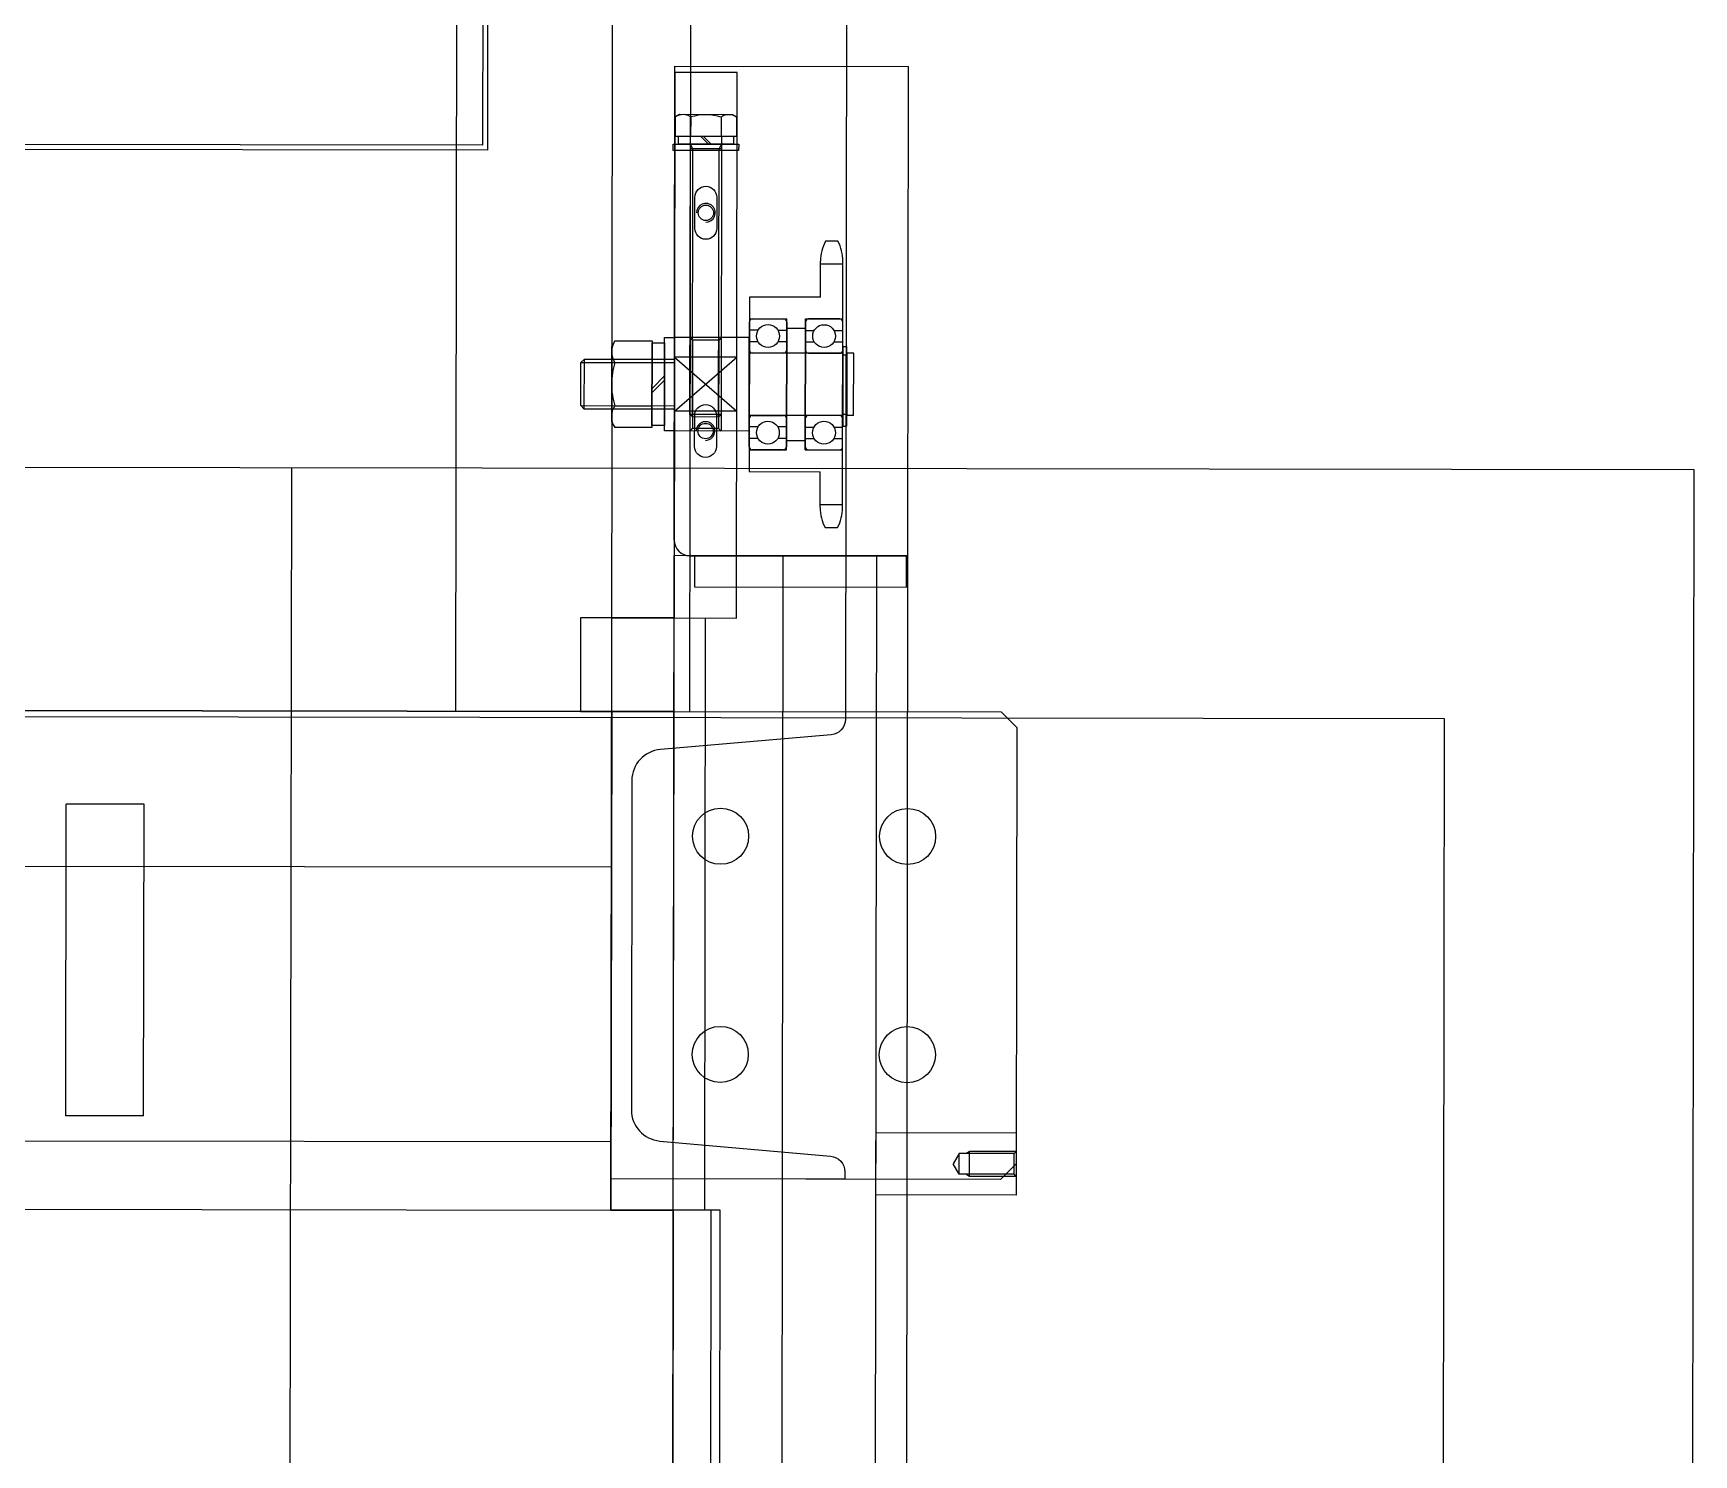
# Model space of a CAD drawing. Header units: millimetres. Extents: x 9 to 403, y 12 to 283.
# Drawn here: x 69.196 to 69.728, y 243.661 to 244.117 of the extents above; entities that cross this region are included whole.
import ezdxf

# ---------------------------------------------------------------- set-up
doc = ezdxf.new("R2010")
doc.units = ezdxf.units.MM
doc.layers.add('SITE_20200109$0$22', color=40, linetype='Continuous')

# ---------------------------------------------------------------- blocks, each defined once
blk = doc.blocks.new('SITE_20200109$0$A$C3D8971C')
at = {"color": 9, "linetype": 'Continuous'}
for p, q in [((1935, -220.5), (1935, -960.5)), ((1957, -220.5), (1957, -960.5)), ((2045, -960.5), (2045, -220.5)), ((2095, -960.5), (2095, -220.5)), ((2095, -220.5), (2095, -960.5)), ((2275, -920.5), (2275, -540.5)), ((2276.6, -918.9), (2276.6, -542.1)), ((1965, -810.51), (1965, -785.51)), ((1965, -785.51), (2065, -785.51)), ((2065, -810.51), (2065, -785.51)), ((1965, -810.51), (2065, -810.51)), ((2095, -910.5), (2565, -910.5)), ((2275, -920.5), (2366.52, -920.5)), ((2276.6, -918.9), (2366.52, -918.9)), ((2192, -951.58), (2193.08, -950.5)), ((2192, -980.5), (2192, -951.58)), ((2192, -951.58), (2208, -951.58)), ((2193.08, -950.5), (2206.92, -950.5)), ((2193.08, -950.5), (2193.08, -980.5)), ((2206.92, -950.5), (2208, -951.58)), ((2206.92, -950.5), (2206.92, -980.5)), ((2208, -951.58), (2208, -980.5)), ((2095, -960.5), (1935, -960.5)), ((2045, -960.5), (2095, -960.5)), ((2095, -960.5), (2565, -960.5)), ((2188, -960.3), (2186.14, -961.37)), ((2186.14, -973.3), (2186.14, -961.37)), ((2212, -960.3), (2188, -960.3)), ((2193.07, -961.37), (2193.07, -973.3)), ((2206.93, -961.37), (2206.93, -973.3)), ((2213.86, -961.37), (2212, -960.3)), ((2213.86, -961.37), (2213.86, -973.3)), ((2045, -967), (1995, -967)), ((2213.86, -973.3), (2186.14, -973.3)), ((2186.7, -973.3), (2213.3, -973.3)), ((2186.7, -977.3), (2186.7, -973.3)), ((2197.33, -973.3), (2201.33, -977.3)), ((2198.67, -973.3), (2202.67, -977.3)), ((2213.3, -973.3), (2213.3, -977.3)), ((2185, -977.3), (2215, -977.3)), ((2185, -980.5), (2185, -977.3)), ((2213.3, -977.3), (2186.7, -977.3)), ((2215, -977.3), (2215, -980.5)), ((2275, -1001), (2275, -980)), ((2275, -980), (2277, -980)), ((2277, -980), (2277, -1001)), ((-335, -980.5), (2145, -980.5)), ((1935, -980.5), (-305, -980.5)), ((1935, -992.5), (1935, -980.5)), ((1935, -995.5), (1935, -980.5)), ((2745, -985.5), (2095, -985.5)), ((2095, -985.5), (2095, -1035.5)), ((2145, -1055.5), (2145, -980.5)), ((2145, -985.5), (2145, -1055.5)), ((2150, -980.5), (2302, -980.5)), ((2215, -980.5), (2185, -980.5)), ((2185.81, -986.31), (2185, -985.5)), ((2215, -985.5), (2185, -985.5)), ((2189.5, -986.31), (2190.31, -985.5)), ((2190.31, -995.5), (2190.31, -985.5)), ((2190.31, -985.5), (2279.5, -985.5)), ((2191.33, -1000.5), (2191.33, -980.5)), ((2191.33, -980.5), (2208.67, -1000.5)), ((2208.67, -980.5), (2191.33, -1000.5)), ((2208.67, -1000.5), (2208.67, -980.5)), ((2215, -985.5), (2214.19, -986.31)), ((2275.5, -995.5), (2275.5, -985.5)), ((2275.5, -986.31), (2276.91, -985.5)), ((2277, -999.3), (2277, -981.7)), ((2277, -981.7), (2279.5, -981.7)), ((2279.5, -1000.32), (2279.5, -980.68)), ((2279.5, -980.68), (2285.74, -980.68)), ((2285.74, -985.59), (2279.5, -985.59)), ((2286.5, -982), (2285.74, -980.68)), ((2286.5, -999), (2286.5, -982)), ((2302, -980.5), (2302, -1055.5)), ((2145, -987), (2135, -987)), ((2135, -987), (2135, -1055)), ((2145, -1055), (2145, -987)), ((2185.81, -994.69), (2185.81, -986.31)), ((2214.19, -986.31), (2185.81, -986.31)), ((2189.5, -994.69), (2189.5, -986.31)), ((2189.5, -986.31), (2275.5, -986.31)), ((2214.19, -994.69), (2214.19, -986.31)), ((2279.5, -988.83), (2277, -991.33)), ((2279.5, -989.67), (2277, -992.17)), ((1935, -992.5), (-305, -992.5)), ((-145, -995.5), (1935, -995.5)), ((2185.81, -994.69), (2185, -995.5)), ((2215, -995.5), (2185, -995.5)), ((2214.19, -994.69), (2185.81, -994.69)), ((2190.31, -995.5), (2189.5, -994.69)), ((2189.5, -994.69), (2275.5, -994.69)), ((2279.5, -995.5), (2190.31, -995.5)), ((2215, -995.5), (2214.19, -994.69)), ((2275.5, -994.69), (2276.91, -995.5)), ((2285.74, -995.41), (2279.5, -995.41)), ((2277, -1001), (2275, -1001)), ((2279.5, -999.3), (2277, -999.3)), ((2285.74, -1000.32), (2279.5, -1000.32)), ((2285.74, -1000.32), (2286.5, -999)), ((2179, -1004.5), (2179, -1016.5)), ((2179, -1015.5), (2179, -1005.5)), ((2179, -1015.5), (2179, -1005.5)), ((2180, -1004.5), (2220, -1004.5)), ((2180, -1004.5), (2220, -1004.5)), ((2182.67, -1007.32), (2182.67, -1004.5)), ((2182.67, -1007.32), (2182.67, -1004.5)), ((2186.33, -1007.32), (2186.33, -1004.5)), ((2186.33, -1007.32), (2186.33, -1004.5)), ((2190, -1005.5), (2190, -1015.5)), ((2190, -1005.5), (2190, -1015.5)), ((2210, -1015.5), (2210, -1005.5)), ((2210, -1015.5), (2210, -1005.5)), ((2213.67, -1007.32), (2213.67, -1004.5)), ((2213.67, -1007.32), (2213.67, -1004.5)), ((2217.33, -1007.32), (2217.33, -1004.5)), ((2217.33, -1007.32), (2217.33, -1004.5)), ((2221, -1004.5), (2221, -1016.5)), ((2221, -1005.5), (2221, -1015.5)), ((2221, -1005.5), (2221, -1015.5)), ((-335, -1015.5), (2145, -1015.5)), ((2179, -1016.5), (2221, -1016.5)), ((2220, -1016.5), (2180, -1016.5)), ((2220, -1016.5), (2180, -1016.5)), ((2182, -1016.5), (2182, -1022.5)), ((2182.67, -1016.5), (2182.67, -1013.68)), ((2182.67, -1016.5), (2182.67, -1013.68)), ((2186.33, -1016.5), (2186.33, -1013.68)), ((2186.33, -1016.5), (2186.33, -1013.68)), ((2213.67, -1016.5), (2213.67, -1013.68)), ((2213.67, -1016.5), (2213.67, -1013.68)), ((2217.33, -1016.5), (2217.33, -1013.68)), ((2217.33, -1016.5), (2217.33, -1013.68)), ((2218, -1016.5), (2218, -1022.5)), ((2179, -1022.5), (2179, -1034.5)), ((2179, -1022.5), (2221, -1022.5)), ((2220, -1022.5), (2180, -1022.5)), ((2220, -1022.5), (2180, -1022.5)), ((2182.67, -1022.5), (2182.67, -1025.32)), ((2182.67, -1022.5), (2182.67, -1025.32)), ((2186.33, -1022.5), (2186.33, -1025.32)), ((2186.33, -1022.5), (2186.33, -1025.32)), ((2213.67, -1022.5), (2213.67, -1025.32)), ((2213.67, -1022.5), (2213.67, -1025.32)), ((2217.33, -1022.5), (2217.33, -1025.32)), ((2217.33, -1022.5), (2217.33, -1025.32)), ((2221, -1022.5), (2221, -1034.5)), ((2160.46, -1027.3), (2172, -1027.3)), ((2161.36, -1034.5), (2161.36, -1027.3)), ((2179, -1023.5), (2179, -1033.5)), ((2179, -1023.5), (2179, -1033.5)), ((2190, -1033.5), (2190, -1023.5)), ((2190, -1033.5), (2190, -1023.5)), ((2210, -1023.5), (2210, -1033.5)), ((2210, -1023.5), (2210, -1033.5)), ((2221, -1033.5), (2221, -1023.5)), ((2221, -1033.5), (2221, -1023.5)), ((2228, -1027.3), (2239.54, -1027.3)), ((2238.63, -1034.5), (2238.63, -1027.3)), ((2154.06, -1028.91), (2154.06, -1032.89)), ((2182.67, -1031.68), (2182.67, -1034.5)), ((2182.67, -1031.68), (2182.67, -1034.5)), ((2186.33, -1031.68), (2186.33, -1034.5)), ((2186.33, -1031.68), (2186.33, -1034.5)), ((2213.67, -1031.68), (2213.67, -1034.5)), ((2213.67, -1031.68), (2213.67, -1034.5)), ((2217.33, -1031.68), (2217.33, -1034.5)), ((2217.33, -1031.68), (2217.33, -1034.5)), ((2245.94, -1032.89), (2245.94, -1028.91)), ((2745, -1035.5), (2095, -1035.5)), ((2160.46, -1034.5), (2239.54, -1034.5)), ((2180, -1034.5), (2220, -1034.5)), ((2180, -1034.5), (2220, -1034.5)), ((2212.2, -1034.5), (2186.64, -1034.5)), ((2186.64, -1034.5), (2186.64, -1035.7)), ((2212.2, -1035.7), (2186.64, -1035.7)), ((2190.5, -1034.5), (2190.5, -1035.7)), ((2209.5, -1034.5), (2209.5, -1035.7)), ((2212.2, -1034.5), (2212.2, -1035.7)), ((-335, -1045.5), (2145, -1045.5)), ((-335, -1055.5), (2145, -1055.5)), ((2135, -1055), (2145, -1055)), ((2145, -1055.5), (2302, -1055.5)), ((1946.68, -1072.18), (1950, -1070.26)), ((1953.32, -1072.18), (1950, -1070.26)), ((1946, -1075.5), (1946.68, -1074.33)), ((1946, -1075.5), (1954, -1075.5)), ((1946, -1090.5), (1946, -1075.5)), ((1946.68, -1072.18), (1953.32, -1072.18)), ((1946.68, -1089.82), (1946.68, -1072.18)), ((1953.32, -1089.82), (1953.32, -1072.18)), ((1954, -1075.5), (1953.32, -1074.33)), ((1954, -1090.5), (1954, -1075.5)), ((1946, -1090.5), (1946.68, -1089.82)), ((1946.68, -1089.82), (1953.32, -1089.82)), ((1954, -1090.5), (1953.32, -1089.82))]:
    blk.add_line(p, q, dxfattribs=at)
at = {"color": 9, "linetype": 'ByBlock'}
for p, q in [((1945, -1085.5), (1945, -960.5)), ((1945, -960.5), (2095, -960.5)), ((2095, -960.5), (2095, -1085.5)), ((1945, -1085.5), (1950, -1090.5)), ((2090, -1090.5), (2095, -1085.5)), ((2090, -1090.5), (1950, -1090.5))]:
    blk.add_line(p, q, dxfattribs=at)
at = {"color": 9, "linetype": 'Continuous', "ltscale": 3}
for p, q in [((2185, -980.5), (2215, -980.5)), ((2185, -1004.5), (2185, -980.5)), ((2215, -1004.5), (2215, -980.5)), ((2191.33, -1000.5), (2208.67, -1000.5)), ((2185, -1004.5), (2215, -1004.5)), ((2190, -1034.5), (2190, -1004.5)), ((2210, -1034.5), (2210, -1004.5)), ((2210, -1034.5), (2190, -1034.5)), ((2190, -1038), (2190, -1035.85)), ((2210, -1035.85), (2190, -1035.85)), ((2190, -1038), (2210, -1038)), ((2190.5, -1034.5), (2190.5, -1035.85)), ((2209.5, -1034.5), (2209.5, -1035.85)), ((2210, -1038), (2210, -1035.85))]:
    blk.add_line(p, q, dxfattribs=at)
at = {"color": 9, "linetype": 'Continuous', "ltscale": 0.5}
for p, q in [((2228, -1004.5), (2172, -1004.5)), ((2172, -1004.5), (2172, -1027.3)), ((2228, -1027.3), (2228, -1004.5))]:
    blk.add_line(p, q, dxfattribs=at)
at = {"color": 9, "linetype": 'Continuous'}
for points in [[(2125, -950.5), (2095, -950.5), (2095, -980.5), (2125, -980.5)], [(1935, -960.5), (2125, -960.5), (2125, -990.5), (1935, -990.5)], [(1935, -960.5), (1935, -980.5), (2095, -980.5), (2095, -960.5)], [(2300, -980.5), (2125, -980.5), (2125, -1000.5), (2300, -1000.5)], [(1960, -1045.5), (1960, -1090.5), (1940, -1090.5), (1940, -1045.5)]]:
    blk.add_lwpolyline(points, close=True, dxfattribs=at)
blk.add_lwpolyline([(1957.2, -976.13), (1952.4, -1030.94, -0.388875), (1947.42, -1035.5), (1945, -1035.5), (1945, -960.5), (2095, -960.5), (2095, -1035.5), (2092.58, -1035.5, -0.388875), (2087.6, -1030.94), (2082.8, -976.13, 0.388875), (2072.84, -967), (1967.16, -967, 0.388875)], format="xyb", close=True, dxfattribs=at)
for points in [[(2180, -987), (2190, -987, -1), (2190, -994), (2180, -994, -1), (2180, -987, -1)], [(2250, -987), (2260, -987, -1), (2260, -994), (2250, -994, -1), (2250, -987, -1)]]:
    blk.add_lwpolyline(points, format="xyb", dxfattribs=at)
for centre, radius in [((1985, -995.5), 9), ((2055, -995.5), 9), ((2185, -990.5), 2.46), ((2255, -990.5), 2.46), ((2184.5, -1010.5), 3.67), ((2184.5, -1010.5), 3.67), ((2215.5, -1010.5), 3.67), ((2215.5, -1010.5), 3.67), ((2184.5, -1028.5), 3.67), ((2184.5, -1028.5), 3.67), ((2215.5, -1028.5), 3.67), ((2215.5, -1028.5), 3.67), ((1985, -1055.51), 9), ((2055, -1055.51), 9)]:
    blk.add_circle(centre, radius, dxfattribs=at)
for centre, radius, start, end in [((2189.61, -966.43), 6.13, 55.591, 124.409), ((2200.17, -984.3), 24, 90.4002, 107.1986), ((2199.83, -984.3), 24, 72.8014, 89.5998), ((2210.39, -966.43), 6.13, 55.591, 124.409), ((2150, -985.5), 5, 90, 180), ((2282.16, -983.14), 4.34, 325.591, 34.409), ((2269.46, -990.5), 17, 343.2199, 16.7801), ((2185, -990.5), 3, 180, 90), ((2255, -990.5), 3, 180, 90), ((2282.16, -997.86), 4.34, 325.591, 34.409), ((2180, -1005.5), 1, 90, 180), ((2180, -1005.5), 1, 90, 180), ((2189, -1005.5), 1, 0, 90), ((2189, -1005.5), 1, 0, 90), ((2211, -1005.5), 1, 90, 180), ((2211, -1005.5), 1, 90, 180), ((2220, -1005.5), 1, 0, 90), ((2220, -1005.5), 1, 0, 90), ((2180, -1015.5), 1, 180, 270), ((2180, -1015.5), 1, 180, 270), ((2189, -1015.5), 1, 270, 0), ((2189, -1015.5), 1, 270, 0), ((2211, -1015.5), 1, 180, 270), ((2211, -1015.5), 1, 180, 270), ((2220, -1015.5), 1, 270, 0), ((2220, -1015.5), 1, 270, 0), ((2180, -1023.5), 1, 90, 180), ((2180, -1023.5), 1, 90, 180), ((2189, -1023.5), 1, 0, 90), ((2189, -1023.5), 1, 0, 90), ((2211, -1023.5), 1, 90, 180), ((2211, -1023.5), 1, 90, 180), ((2220, -1023.5), 1, 0, 90), ((2220, -1023.5), 1, 0, 90), ((2160.46, -1040.8), 13.5, 90, 118.2991), ((2239.54, -1040.8), 13.5, 61.7009, 90), ((2160.46, -1021), 13.5, 241.7009, 270), ((2180, -1033.5), 1, 180, 270), ((2180, -1033.5), 1, 180, 270), ((2189, -1033.5), 1, 270, 0), ((2189, -1033.5), 1, 270, 0), ((2211, -1033.5), 1, 180, 270), ((2211, -1033.5), 1, 180, 270), ((2220, -1033.5), 1, 270, 0), ((2220, -1033.5), 1, 270, 0), ((2239.54, -1021), 13.5, 270, 298.2991)]:
    blk.add_arc(centre, radius, start, end, dxfattribs=at)
blk = doc.blocks.new('AUDIT_I_200528142514-0')
at = {"layer": 'SITE_20200109$0$22', "color": 8, "rotation": 89.92133469272197}
blk.add_blockref('SITE_20200109$0$A$C3D8971C', (248392.59, 243549.64), dxfattribs=at)

msp = doc.modelspace()

# ---------------------------------------------------------------- linework, layer by layer
at = {"color": 8}
for p, q in [((68.12832, 243.97954), (69.72833, 243.97734)), ((69.27833, 243.97796, -0.00232), (69.27448, 241.17796, -0.00232)), ((69.72833, 243.97734), (69.72448, 241.17734)), ((68.20821, 243.89943), (69.64822, 243.89745)), ((69.64822, 243.89745), (69.64459, 241.25745))]:
    msp.add_line(p, q, dxfattribs=at)

# ---------------------------------------------------------------- block references
at = {"linetype": 'Continuous', "xscale": 0.001000002026557922, "yscale": 0.001000002026557922, "zscale": 0.001000002026557922}
msp.add_blockref('AUDIT_I_200528142514-0', (-179.97536, -1.74407), dxfattribs=at)

doc.saveas('drawing.dxf')
